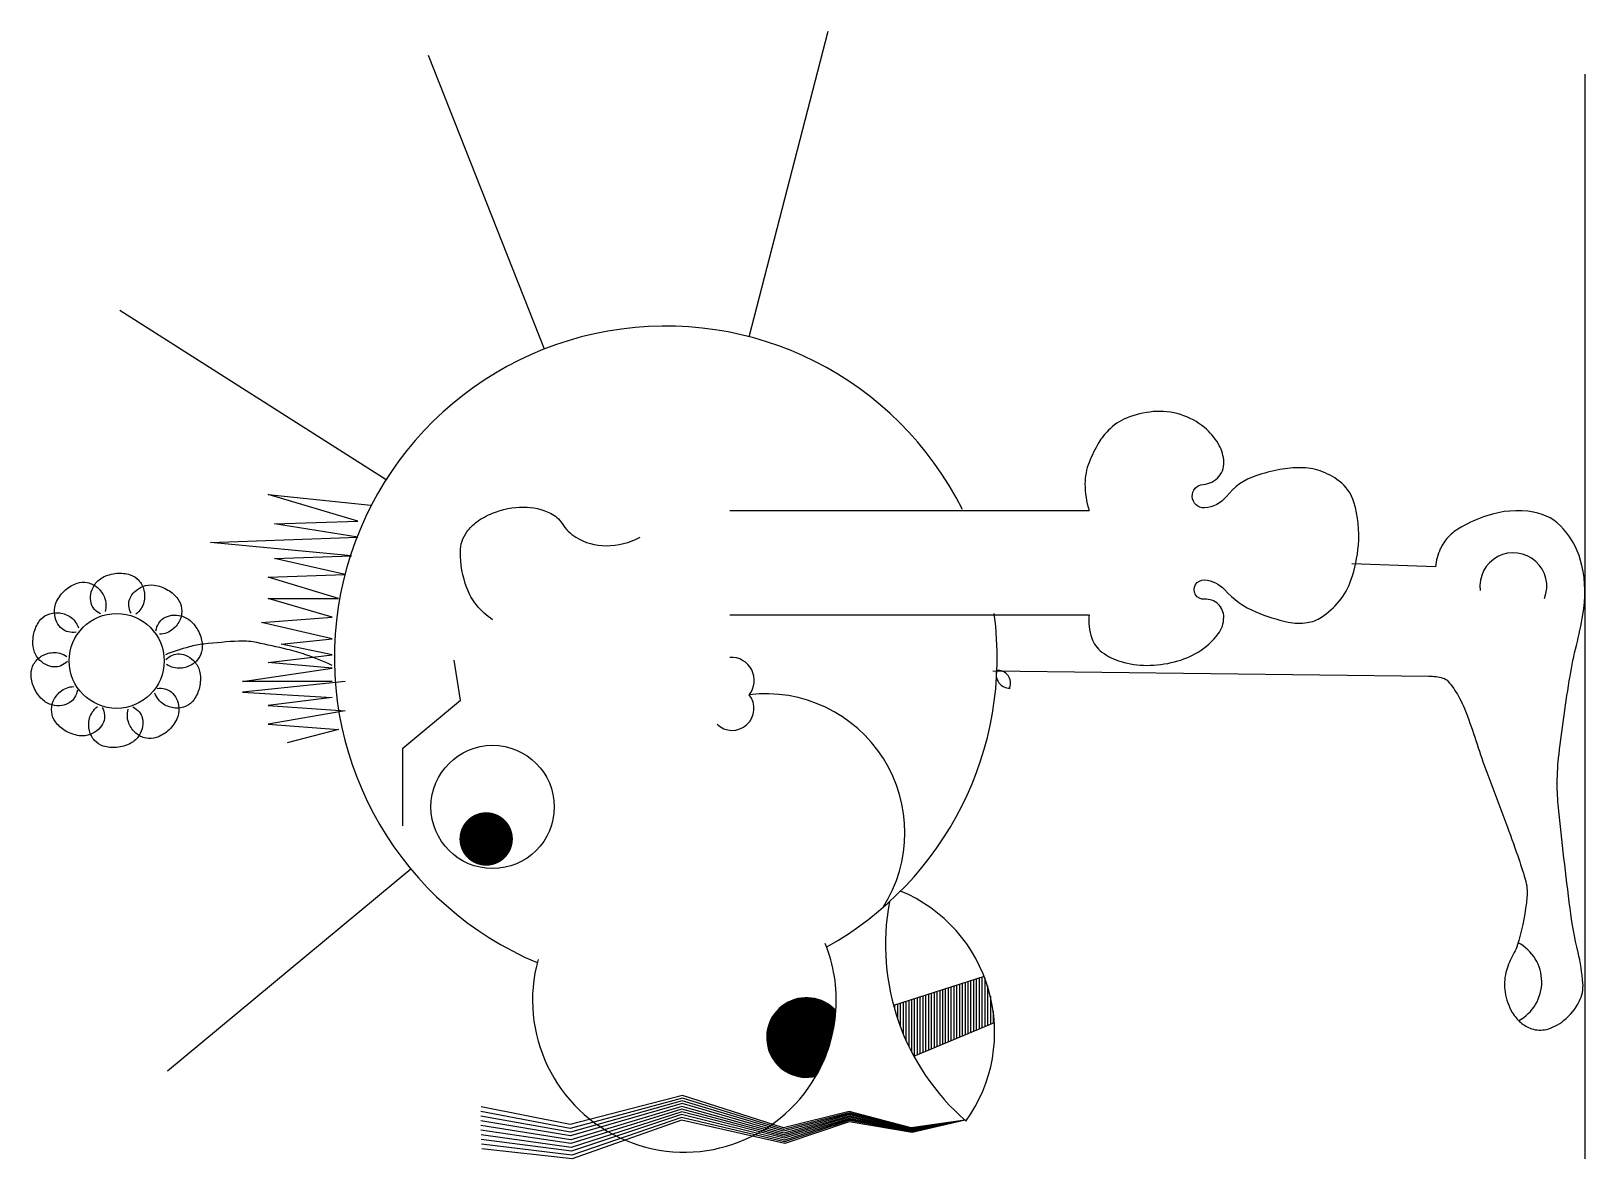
# Model space of a CAD drawing. Extents: x 0 to 14.8, y 0 to 10.8.
import ezdxf

# ---------------------------------------------------------------- set-up
doc = ezdxf.new("R2010")
doc.units = 0
doc.layers.get('0').update_dxf_attribs({"linetype": 'CONTINUOUS'})

# ---------------------------------------------------------------- blocks, each defined once
blk = doc.blocks.new('*X')
at = {"color": 0}
for p, q in [((7.018, 1.151), (7.405, 1.539)), ((7.018, 1.162), (7.394, 1.539)), ((7.018, 1.14), (7.416, 1.538)), ((7.018, 1.173), (7.383, 1.538)), ((7.019, 1.185), (7.371, 1.538)), ((7.019, 1.13), (7.426, 1.537)), ((7.02, 1.12), (7.437, 1.537)), ((7.02, 1.197), (7.359, 1.537)), ((7.021, 1.11), (7.446, 1.535)), ((7.021, 1.21), (7.347, 1.535)), ((7.022, 1.1), (7.456, 1.534)), ((7.023, 1.223), (7.334, 1.533)), ((7.024, 1.091), (7.466, 1.532)), ((7.026, 1.082), (7.475, 1.531)), ((7.026, 1.236), (7.32, 1.531)), ((7.028, 1.072), (7.484, 1.529)), ((7.029, 1.251), (7.306, 1.527)), ((7.03, 1.064), (7.493, 1.526)), ((7.032, 1.055), (7.501, 1.524)), ((7.033, 1.266), (7.291, 1.523)), ((7.035, 1.046), (7.51, 1.522)), ((7.037, 1.038), (7.518, 1.519)), ((7.038, 1.282), (7.274, 1.518)), ((7.04, 1.03), (7.526, 1.516)), ((7.043, 1.022), (7.534, 1.513)), ((7.045, 1.299), (7.257, 1.512)), ((7.046, 1.014), (7.542, 1.51)), ((7.05, 1.006), (7.55, 1.507)), ((7.053, 0.999), (7.558, 1.503)), ((7.053, 1.319), (7.237, 1.503)), ((7.057, 0.991), (7.565, 1.5)), ((7.06, 0.984), (7.573, 1.496)), ((7.064, 0.977), (7.58, 1.492)), ((7.064, 1.341), (7.215, 1.492)), ((7.068, 0.969), (7.587, 1.488)), ((7.072, 0.963), (7.594, 1.484)), ((7.077, 0.956), (7.601, 1.48)), ((7.081, 0.949), (7.607, 1.475)), ((7.081, 1.369), (7.187, 1.475)), ((7.085, 0.942), (7.614, 1.471)), ((7.09, 0.936), (7.62, 1.466)), ((7.095, 0.93), (7.627, 1.462)), ((7.1, 0.923), (7.633, 1.457)), ((7.104, 0.917), (7.639, 1.452)), ((7.11, 0.911), (7.645, 1.447)), ((7.115, 0.905), (7.651, 1.442)), ((7.12, 0.9), (7.657, 1.436)), ((7.125, 0.894), (7.662, 1.431)), ((7.131, 0.888), (7.668, 1.425)), ((7.136, 0.883), (7.673, 1.42)), ((7.142, 0.878), (7.677, 1.413)), ((7.148, 0.873), (7.676, 1.401)), ((7.154, 0.867), (7.675, 1.389)), ((7.16, 0.862), (7.674, 1.377)), ((7.166, 0.858), (7.673, 1.364)), ((7.173, 0.853), (7.672, 1.352)), ((7.179, 0.848), (7.67, 1.339)), ((7.186, 0.844), (7.669, 1.327)), ((7.192, 0.839), (7.667, 1.314)), ((7.199, 0.835), (7.665, 1.301)), ((7.206, 0.831), (7.663, 1.288)), ((7.213, 0.827), (7.661, 1.275)), ((7.22, 0.823), (7.659, 1.262)), ((7.227, 0.819), (7.656, 1.248)), ((7.235, 0.816), (7.654, 1.234)), ((7.242, 0.812), (7.651, 1.221)), ((7.25, 0.809), (7.648, 1.207)), ((7.258, 0.806), (7.645, 1.192)), ((7.266, 0.803), (7.641, 1.178)), ((7.274, 0.8), (7.638, 1.163)), ((7.282, 0.797), (7.634, 1.149)), ((7.291, 0.794), (7.63, 1.133)), ((7.3, 0.792), (7.626, 1.118)), ((7.308, 0.79), (7.621, 1.103)), ((7.317, 0.788), (7.616, 1.087)), ((7.327, 0.786), (7.611, 1.071)), ((7.336, 0.784), (7.606, 1.054)), ((7.346, 0.783), (7.6, 1.037)), ((7.355, 0.782), (7.594, 1.02)), ((7.365, 0.781), (7.588, 1.003)), ((7.376, 0.78), (7.581, 0.985)), ((7.386, 0.779), (7.573, 0.966)), ((7.397, 0.779), (7.566, 0.948)), ((7.408, 0.779), (7.557, 0.928)), ((7.42, 0.78), (7.548, 0.908)), ((7.432, 0.781), (7.538, 0.887)), ((7.444, 0.782), (7.528, 0.865)), ((7.457, 0.784), (7.516, 0.843)), ((7.471, 0.786), (7.504, 0.819)), ((7.485, 0.789), (7.49, 0.794))]:
    blk.add_line(p, q, dxfattribs=at)

msp = doc.modelspace()

# ---------------------------------------------------------------- linework, layer by layer
at = {"color": 0}
for p, q in [((6.85, 7.848), (7.604, 10.766)), ((4.896, 7.73), (3.791, 10.531)), ((14.824, 10.354), (14.824, 0)), ((3.385, 6.483), (0.845, 8.1)), ((3.116, 6.088), (2.26, 6.343)), ((2.26, 6.343), (3.239, 6.241)), ((2.321, 6.062), (3.116, 6.088)), ((6.666, 6.19), (10.093, 6.19)), ((1.709, 5.884), (3.116, 5.935)), ((3.116, 5.935), (2.321, 6.062)), ((3.055, 5.757), (1.709, 5.884)), ((2.321, 5.731), (3.055, 5.757)), ((2.994, 5.578), (2.321, 5.731)), ((2.26, 5.552), (2.994, 5.578)), ((2.933, 5.349), (2.26, 5.552)), ((2.872, 5.17), (2.26, 5.349)), ((2.26, 5.349), (2.933, 5.349)), ((6.666, 5.195), (10.093, 5.195)), ((2.198, 5.119), (2.872, 5.17)), ((2.872, 4.966), (2.198, 5.119)), ((2.383, 4.915), (2.872, 4.966)), ((2.872, 4.813), (2.383, 4.915)), ((2.26, 4.737), (2.872, 4.813)), ((2.015, 4.558), (2.872, 4.686)), ((2.872, 4.686), (2.26, 4.737)), ((2.872, 4.558), (2.015, 4.558)), ((2.994, 4.558), (2.015, 4.456)), ((2.015, 4.456), (2.872, 4.405)), ((2.872, 4.405), (2.26, 4.329)), ((2.26, 4.329), (2.994, 4.278)), ((2.994, 4.278), (2.26, 4.15)), ((2.26, 4.15), (2.933, 4.099)), ((2.933, 4.099), (2.443, 3.971)), ((3.622, 2.767), (1.301, 0.837)), ((9.093, 1.741), (8.227, 1.463)), ((8.775, 1.639), (8.775, 1.128)), ((8.802, 1.648), (8.802, 1.139)), ((8.829, 1.656), (8.829, 1.15)), ((8.856, 1.665), (8.856, 1.162)), ((8.883, 1.674), (8.883, 1.173)), ((8.91, 1.682), (8.91, 1.184)), ((8.937, 1.691), (8.937, 1.195)), ((8.963, 1.7), (8.963, 1.207)), ((8.99, 1.708), (8.99, 1.218)), ((9.017, 1.717), (9.017, 1.229)), ((9.044, 1.725), (9.044, 1.24)), ((9.071, 1.734), (9.071, 1.251)), ((9.098, 1.728), (9.098, 1.263)), ((9.125, 1.651), (9.125, 1.274)), ((8.291, 1.484), (8.291, 1.265)), ((8.318, 1.493), (8.318, 1.196)), ((8.345, 1.501), (8.345, 1.134)), ((8.372, 1.51), (8.372, 1.076)), ((8.399, 1.519), (8.399, 1.022)), ((8.425, 1.527), (8.425, 0.972)), ((8.452, 1.536), (8.452, 0.993)), ((8.479, 1.544), (8.479, 1.005)), ((8.506, 1.553), (8.506, 1.016)), ((8.533, 1.562), (8.533, 1.027)), ((8.56, 1.57), (8.56, 1.038)), ((8.587, 1.579), (8.587, 1.049)), ((8.614, 1.587), (8.614, 1.061)), ((8.641, 1.596), (8.641, 1.072)), ((8.668, 1.605), (8.668, 1.083)), ((8.694, 1.613), (8.694, 1.094)), ((8.721, 1.622), (8.721, 1.106)), ((8.748, 1.631), (8.748, 1.117)), ((9.152, 1.554), (9.152, 1.285)), ((8.237, 1.467), (8.237, 1.428)), ((8.264, 1.475), (8.264, 1.341)), ((9.179, 1.412), (9.179, 1.296)), ((8.421, 0.98), (9.19, 1.301))]:
    msp.add_line(p, q, dxfattribs=at)
for points in [[(10.093, 5.195, 0.108388), (10.119, 4.971, 0.150595), (10.215, 4.838, 0.088177), (10.398, 4.747, 0.072648), (10.643, 4.711, 0.063594), (10.909, 4.745, 0.070221), (11.134, 4.838, 0.100498), (11.326, 5.012, 0.158431), (11.378, 5.17, 0.437209), (11.195, 5.342, -1.068787), (11.194, 5.527, -0.197351), (11.385, 5.434, 0.111148), (11.684, 5.221, 0.04831), (11.992, 5.125, 0.085907), (12.173, 5.119, 0.11303), (12.31, 5.171, 0.072211), (12.479, 5.323, 0.091583), (12.592, 5.524, 0.061494), (12.663, 5.859, 0.093959), (12.62, 6.269, 0.160435), (12.479, 6.471, 0.077554), (12.297, 6.567, 0.085253), (12.112, 6.598, 0.042874), (11.913, 6.58, 0.036394), (11.684, 6.521, 0.147219), (11.403, 6.323, -0.220797), (11.194, 6.215, -0.991254), (11.183, 6.439, 0.43635), (11.378, 6.674, 0.103019), (11.324, 6.829, 0.08422), (11.194, 6.981, 0.097948), (10.965, 7.105, 0.09718), (10.705, 7.133, 0.077595), (10.449, 7.071, 0.098874), (10.277, 6.955, 0.060098), (10.186, 6.838, 0.042251), (10.093, 6.649, 0.093469), (10.054, 6.443, 0.076489), (10.093, 6.19)], [(4.402, 5.145, -0.07114), (4.248, 5.288, -0.080378), (4.156, 5.45, -0.089244), (4.094, 5.795, -0.157888), (4.156, 5.986, -0.079349), (4.251, 6.081, -0.061481), (4.402, 6.164, -0.095808), (4.698, 6.222, -0.111412), (4.953, 6.164, -0.140343), (5.065, 6.065, 0.112188), (5.197, 5.935, 0.139561), (5.484, 5.853, 0.12355), (5.809, 5.935)], [(9.175, 4.66), (13.336, 4.609, -0.064681), (13.469, 4.59, -0.149895), (13.519, 4.558, -0.049673), (13.618, 4.416, -0.041563), (13.704, 4.226, -0.005485), (13.795, 3.959, 0.013714), (13.887, 3.691), (14.07, 3.207, -0.007068), (14.183, 2.892, -0.010188), (14.254, 2.671, -0.099052), (14.271, 2.496, -0.041325), (14.193, 2.085, -0.056277), (14.131, 1.932, 0.069825), (14.07, 1.779, 0.100783), (14.062, 1.592, 0.09128), (14.131, 1.397, 0.088061), (14.211, 1.302, 0.09196), (14.315, 1.243, 0.144437), (14.456, 1.237, 0.109605), (14.621, 1.32, 0.103787), (14.77, 1.504, 0.140553), (14.805, 1.677, 0.037373), (14.758, 1.972, -0.026179), (14.682, 2.391, -0.006499), (14.572, 3.352, -0.026458), (14.56, 3.589, -0.028591), (14.577, 3.863, -0.010382), (14.682, 4.609, -0.023056), (14.743, 4.902, 0.013273), (14.805, 5.195, 0.10083), (14.795, 5.666, 0.123404), (14.621, 6.012, 0.173251), (14.334, 6.174, 0.125414), (13.887, 6.139, 0.044752), (13.644, 6.031, 0.075679), (13.519, 5.935, 0.088268), (13.444, 5.822, 0.069329), (13.397, 5.653), (12.601, 5.68)], [(0.429, 5.028, -0.0997), (0.354, 5.03, -0.114237), (0.294, 5.06, -0.108769), (0.244, 5.124, -0.096103), (0.221, 5.212, -0.130495), (0.242, 5.32, -0.100774), (0.327, 5.432, -0.098843), (0.438, 5.495, -0.129626), (0.535, 5.501, -0.129898), (0.631, 5.454, -0.118855), (0.698, 5.361, -0.086222), (0.712, 5.296, -0.078253), (0.704, 5.224)], [(0.661, 5.203, -0.0997), (0.601, 5.249, -0.114237), (0.571, 5.308, -0.108769), (0.568, 5.39, -0.096103), (0.601, 5.475, -0.130495), (0.681, 5.55, -0.100774), (0.816, 5.59, -0.098843), (0.943, 5.576, -0.129626), (1.025, 5.523, -0.129898), (1.075, 5.43, -0.118855), (1.074, 5.314, -0.086222), (1.048, 5.254, -0.078253), (0.999, 5.2)], [(0.952, 5.208, -0.0997), (0.931, 5.281, -0.114237), (0.94, 5.347, -0.108769), (0.986, 5.414, -0.096103), (1.063, 5.464, -0.130495), (1.172, 5.477, -0.100774), (1.304, 5.43, -0.098843), (1.399, 5.345, -0.129626), (1.435, 5.254, -0.129898), (1.42, 5.149, -0.118855), (1.351, 5.056, -0.086222), (1.295, 5.022, -0.078253), (1.223, 5.008)], [(0.345, 4.749, -0.0997), (0.282, 4.707, -0.114237), (0.217, 4.696, -0.108769), (0.138, 4.718, -0.096103), (0.067, 4.776, -0.130495), (0.021, 4.876, -0.100774), (0.025, 5.017, -0.098843), (0.077, 5.132, -0.129626), (0.152, 5.195, -0.129898), (0.257, 5.213, -0.118855), (0.367, 5.177, -0.086222), (0.416, 5.133, -0.078253), (0.452, 5.07)], [(1.19, 5.042, -0.0997), (1.216, 5.113, -0.114237), (1.262, 5.161, -0.108769), (1.339, 5.189, -0.096103), (1.43, 5.184, -0.130495), (1.526, 5.13, -0.100774), (1.606, 5.014, -0.098843), (1.632, 4.89, -0.129626), (1.607, 4.795, -0.129898), (1.534, 4.719, -0.118855), (1.424, 4.684, -0.086222), (1.358, 4.69, -0.078253), (1.292, 4.72)], [(2.872, 4.711, 0.018873), (2.618, 4.813, 0.028323), (2.443, 4.864, 0.006059), (2.152, 4.928, 0.023768), (2.077, 4.94, 0.042254), (1.981, 4.943, 0.012062), (1.648, 4.915, 0.04124), (1.506, 4.888, 0.025056), (1.28, 4.813)], [(0.44, 4.475, -0.0997), (0.414, 4.404, -0.114237), (0.368, 4.356, -0.108769), (0.291, 4.328, -0.096103), (0.2, 4.333, -0.130495), (0.104, 4.387, -0.100774), (0.024, 4.503, -0.098843), (-0.002, 4.627, -0.129626), (0.023, 4.722, -0.129898), (0.096, 4.798, -0.118855), (0.206, 4.834, -0.086222), (0.272, 4.827, -0.078253), (0.338, 4.797)], [(1.285, 4.768, -0.0997), (1.348, 4.81, -0.114237), (1.413, 4.821, -0.108769), (1.492, 4.799, -0.096103), (1.563, 4.741, -0.130495), (1.609, 4.641, -0.100774), (1.605, 4.501, -0.098843), (1.553, 4.385, -0.129626), (1.478, 4.322, -0.129898), (1.373, 4.304, -0.118855), (1.263, 4.34, -0.086222), (1.214, 4.384, -0.078253), (1.178, 4.447)], [(0.678, 4.309, -0.0997), (0.699, 4.236, -0.114237), (0.69, 4.17, -0.108769), (0.644, 4.103, -0.096103), (0.567, 4.053, -0.130495), (0.458, 4.04, -0.100774), (0.325, 4.087, -0.098843), (0.231, 4.172, -0.129626), (0.195, 4.263, -0.129898), (0.21, 4.368, -0.118855), (0.278, 4.461, -0.086222), (0.335, 4.495, -0.078253), (0.406, 4.509)], [(1.201, 4.49, -0.0997), (1.276, 4.487, -0.114237), (1.336, 4.457, -0.108769), (1.386, 4.393, -0.096103), (1.409, 4.305, -0.130495), (1.388, 4.197, -0.100774), (1.302, 4.085, -0.098843), (1.192, 4.022, -0.129626), (1.095, 4.016, -0.129898), (0.999, 4.063, -0.118855), (0.932, 4.156, -0.086222), (0.918, 4.221, -0.078253), (0.926, 4.293)], [(0.969, 4.314, -0.0997), (1.029, 4.268, -0.114237), (1.059, 4.209, -0.108769), (1.062, 4.128, -0.096103), (1.029, 4.042, -0.130495), (0.949, 3.968, -0.100774), (0.814, 3.927, -0.098843), (0.687, 3.941, -0.129626), (0.605, 3.994, -0.129898), (0.555, 4.087, -0.118855), (0.556, 4.203, -0.086222), (0.582, 4.263, -0.078253), (0.631, 4.317)]]:
    msp.add_lwpolyline(points, format="xyb", dxfattribs=at)
for points in [[(3.545, 3.181), (3.545, 3.921), (4.096, 4.38), (4.035, 4.762), (4.035, 4.762)], [(8.909, 0.369), (8.397, 0.298), (7.805, 0.452), (7.177, 0.298), (6.215, 0.606), (5.142, 0.329), (4.292, 0.498)], [(8.909, 0.369), (8.399, 0.288), (7.804, 0.431), (7.178, 0.264), (6.211, 0.554), (5.144, 0.255), (4.29, 0.408)], [(8.91, 0.369), (8.399, 0.283), (7.803, 0.42), (7.18, 0.247), (6.209, 0.528), (5.145, 0.219), (4.29, 0.364)], [(8.909, 0.369), (8.398, 0.293), (7.804, 0.441), (7.177, 0.281), (6.213, 0.58), (5.143, 0.292), (4.291, 0.453)], [(8.91, 0.369), (8.4, 0.278), (7.803, 0.409), (7.181, 0.231), (6.208, 0.501), (5.147, 0.182), (4.291, 0.319)], [(8.91, 0.369), (8.401, 0.273), (7.803, 0.398), (7.182, 0.214), (6.207, 0.475), (5.149, 0.146), (4.291, 0.274)], [(8.91, 0.369), (8.402, 0.268), (7.803, 0.387), (7.184, 0.197), (6.206, 0.449), (5.152, 0.109), (4.293, 0.229)], [(8.91, 0.369), (8.403, 0.263), (7.802, 0.377), (7.186, 0.18), (6.205, 0.423), (5.154, 0.073), (4.294, 0.184)], [(8.91, 0.369), (8.405, 0.258), (7.803, 0.366), (7.188, 0.163), (6.205, 0.396), (5.157, 0.036), (4.296, 0.14)], [(8.91, 0.369), (8.406, 0.253), (7.803, 0.355), (7.19, 0.147), (6.205, 0.37), (5.161, 0), (4.299, 0.095)]]:
    msp.add_lwpolyline(points, dxfattribs=at)
at = {"color": 0, "const_width": 0.255}
msp.add_lwpolyline([(4.213, 3.054, 1), (4.468, 3.054, 1)], format="xyb", close=True, dxfattribs=at)
at = {"color": 0}
for centre, radius in [((0.815, 4.754), 0.453), ((4.402, 3.36), 0.588)]:
    msp.add_circle(centre, radius, dxfattribs=at)
for centre, radius, start, end in [((6.054, 4.788), 3.162, 26.4815, 247.1624), ((14.141, 5.467), 0.319, 338.2364, 187.5462), ((6.054, 4.788), 3.162, 299.0603, 7.5907), ((6.678, 4.568), 0.22, 321.2939, 93.0426), ((9.343, 4.629), 0.138, 166.2198, 268.5958), ((9.223, 4.542), 0.121, 337.8222, 96.2985), ((6.688, 4.299), 0.208, 225.8308, 39.2076), ((7.008, 3.113), 1.327, 327.6163, 96.8901), ((7.734, 1.211), 1.458, 324.3247, 67.3786), ((10.38, 2.046), 2.23, 169.4525, 229.0668), ((6.232, 1.514), 1.449, 356.1125, 21.9713), ((13.99, 1.69), 0.422, 298.5269, 62.3024), ((6.232, 1.514), 1.449, 164.3399, 330.0408), ((7.397, 1.159), 0.38, 42.4878, 283.6655), ((6.232, 1.514), 1.449, 330.0408, 356.1125)]:
    msp.add_arc(centre, radius, start, end, dxfattribs=at)
msp.add_solid([(8.919, 0.36), (8.905, 0.373), (8.928, 0.375), (8.917, 0.376)], dxfattribs=at)

# ---------------------------------------------------------------- block references
msp.add_blockref('*X', (0, 0), dxfattribs=at)

doc.saveas('drawing.dxf')
